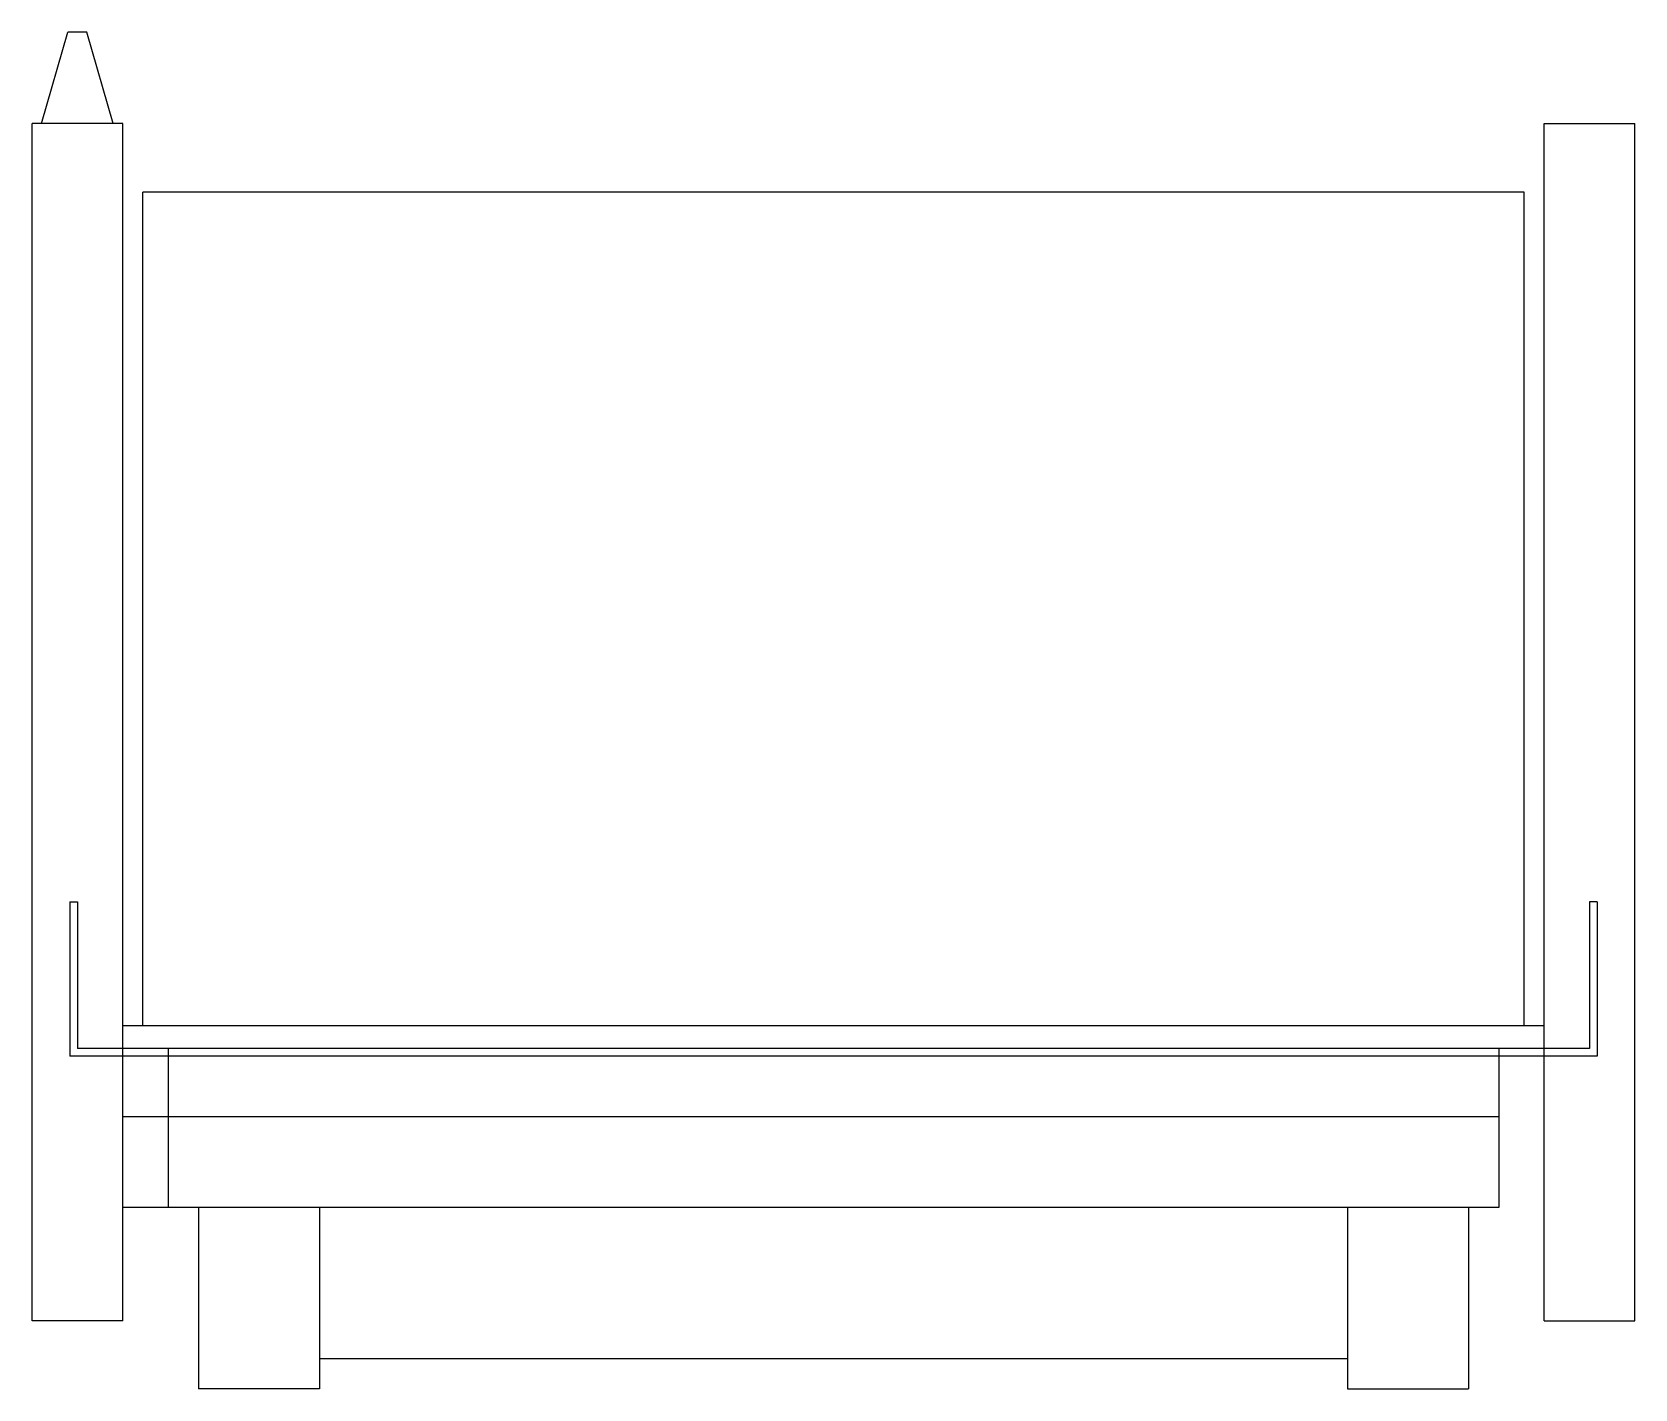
# Model space of a CAD drawing. Extents: x -337 to 337, y 60 to 630.
import ezdxf

# ---------------------------------------------------------------- set-up
doc = ezdxf.new("R2010")
doc.units = 0
doc.layers.get('0').update_dxf_attribs({"linetype": 'CONTINUOUS'})
doc.layers.add('BASKET', color=147, linetype='CONTINUOUS')
doc.layers.add('PROION', color=9, linetype='CONTINUOUS')

msp = doc.modelspace()

# ---------------------------------------------------------------- linework, layer by layer
at = {"linetype": 'BYBLOCK'}
for p, q in [((-215.9, 60), (-266.7, 60)), ((215.9, 60), (266.7, 60))]:
    msp.add_line(p, q, dxfattribs=at)
at = {"layer": 'BASKET'}
for p, q in [((-332.55, 591.18), (-321.52, 629.63)), ((-313.48, 629.63), (-321.52, 629.63)), ((-302.45, 591.18), (-313.48, 629.63)), ((-298.45, 591.18), (-336.55, 591.18)), ((-336.55, 88.58), (-336.55, 591.18)), ((-298.45, 88.58), (-298.45, 591.18)), ((298.45, 591.18), (336.55, 591.18)), ((298.45, 88.58), (298.45, 591.18)), ((336.55, 88.58), (336.55, 591.18)), ((-320.68, 264.53), (-320.68, 199.7)), ((-320.68, 264.53), (-317.5, 264.53)), ((-317.5, 264.53), (-317.5, 202.88)), ((320.67, 264.53), (317.5, 264.53)), ((317.5, 264.53), (317.5, 202.88)), ((320.67, 264.53), (320.67, 199.7)), ((298.45, 212.4), (-298.45, 212.4)), ((317.5, 202.88), (-317.5, 202.88)), ((-279.4, 202.88), (-279.4, 136.2)), ((279.4, 202.88), (279.4, 136.2)), ((-298.45, 199.7), (-320.68, 199.7)), ((-279.4, 199.7), (-298.45, 199.7)), ((279.4, 199.7), (-279.4, 199.7)), ((298.45, 199.7), (279.4, 199.7)), ((320.67, 199.7), (298.45, 199.7)), ((279.4, 174.3), (-298.45, 174.3)), ((279.4, 136.2), (-298.45, 136.2)), ((-215.9, 136.2), (-279.4, 136.2)), ((-266.7, 136.2), (-266.7, 60)), ((-215.9, 136.2), (-215.9, 72.7)), ((-215.9, 136.2), (-215.9, 60)), ((279.4, 136.2), (215.9, 136.2)), ((215.9, 136.2), (215.9, 72.7)), ((215.9, 136.2), (215.9, 60)), ((266.7, 136.2), (266.7, 60)), ((-298.45, 88.58), (-336.55, 88.58)), ((298.45, 88.58), (336.55, 88.58)), ((215.9, 72.7), (-215.9, 72.7))]:
    msp.add_line(p, q, dxfattribs=at)
at = {"layer": 'PROION'}
for p, q in [((-290, 212.4), (-290, 562.4)), ((290, 562.4), (-290, 562.4)), ((290, 212.4), (290, 562.4))]:
    msp.add_line(p, q, dxfattribs=at)

doc.saveas('drawing.dxf')
